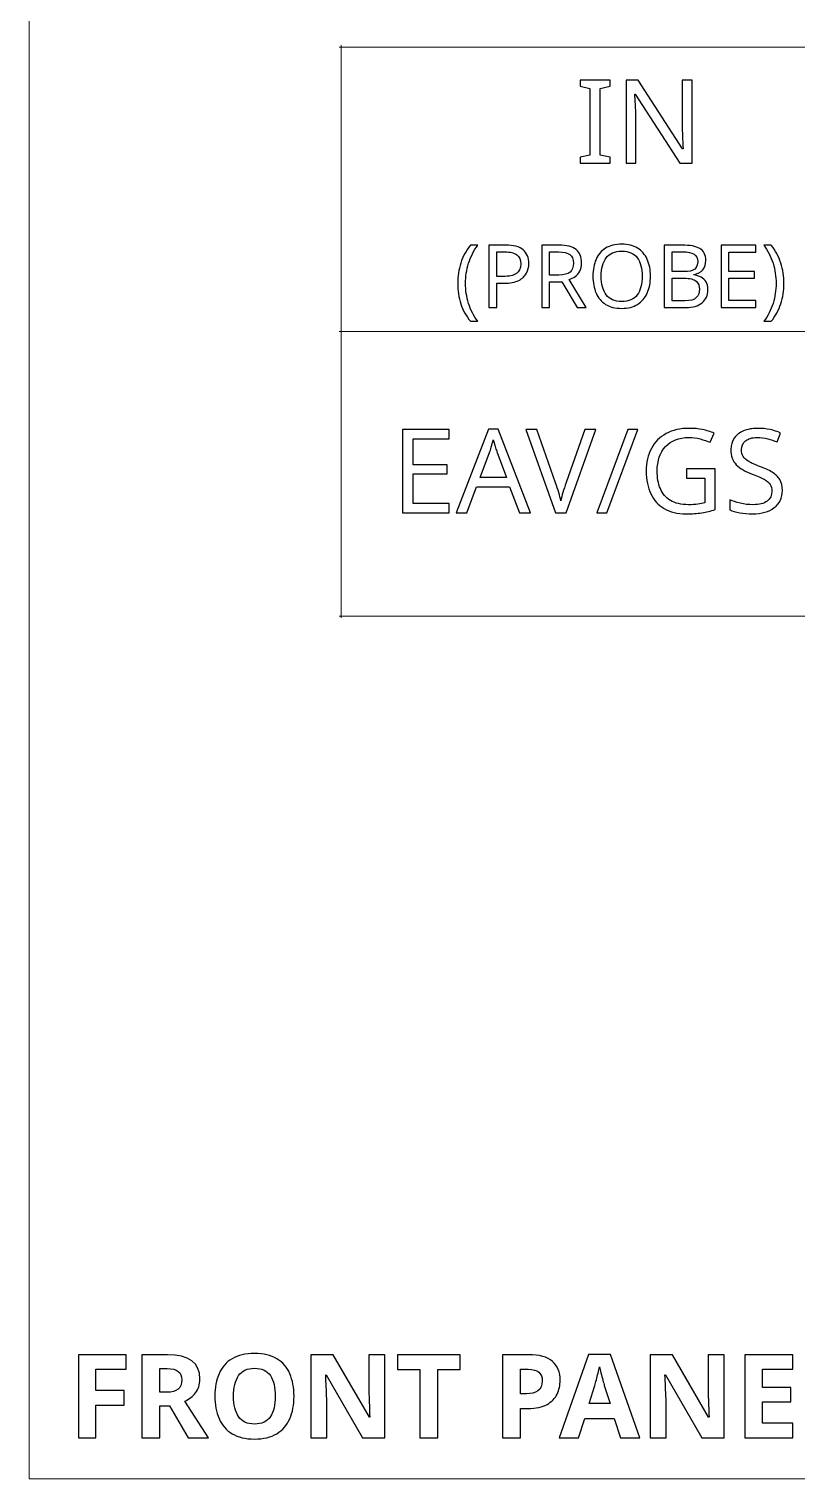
# Model space of a CAD drawing. Header units: inches. Extents: x -6.7 to 20.3, y -5.6 to 12.6.
# Drawn here: x -6.248 to -4.785, y -5.561 to -2.795 of the extents above; entities that cross this region are included whole.
import ezdxf

# ---------------------------------------------------------------- set-up
doc = ezdxf.new("R2010")
doc.units = ezdxf.units.IN
doc.header["$MEASUREMENT"] = 0
doc.layers.add('Layer 1', color=7, linetype='Continuous')

msp = doc.modelspace()

# ---------------------------------------------------------------- linework, layer by layer
at = {"layer": 'Layer 1', "color": 252, "lineweight": 18}
msp.add_lwpolyline([(-6.2482, -5.5607), (6.3502, -5.5607), (6.3502, -1.7839), (-6.2482, -1.7839), (-6.2482, -5.5607)], close=True, dxfattribs=at)
at = {"layer": 'Layer 1', "color": 250, "lineweight": 18}
for points in [[(-5.6562, -2.8292), (-5.6562, -2.8292), (-5.6527, -2.8292), (-5.6527, -2.8292), (-5.6527, -2.8292), (-4.5031, -2.8292), (-4.5031, -2.8292), (-4.5031, -2.8292), (-3.3535, -2.8292), (-3.3535, -2.8292), (-3.3535, -2.8292), (-3.35, -2.8292), (-3.35, -2.8292)], [(-5.6527, -3.918), (-5.6527, -3.918), (-5.6527, -3.9145), (-5.6527, -3.9145), (-5.6527, -3.9145), (-5.6527, -3.3719), (-5.6527, -3.3719), (-5.6527, -3.3719), (-5.6527, -2.8292), (-5.6527, -2.8292), (-5.6527, -2.8292), (-5.6527, -2.8257), (-5.6527, -2.8257)], [(-5.6562, -3.3719), (-5.6562, -3.3719), (-5.6527, -3.3719), (-5.6527, -3.3719), (-5.6527, -3.3719), (-4.5031, -3.3719), (-4.5031, -3.3719), (-4.5031, -3.3719), (-3.3535, -3.3719), (-3.3535, -3.3719), (-3.3535, -3.3719), (-3.35, -3.3719), (-3.35, -3.3719)], [(-5.6562, -3.9145), (-5.6562, -3.9145), (-5.6527, -3.9145), (-5.6527, -3.9145), (-5.6527, -3.9145), (-4.5031, -3.9145), (-4.5031, -3.9145), (-4.5031, -3.9145), (-3.3535, -3.9145), (-3.3535, -3.9145), (-3.3535, -3.9145), (-3.35, -3.9145), (-3.35, -3.9145)]]:
    msp.add_open_spline(points, degree=3, knots=[0, 0, 0, 0, 0.25, 0.25, 0.25, 0.5, 0.5, 0.5, 0.75, 0.75, 0.75, 1, 1, 1, 1], dxfattribs=at)
at = {"layer": 'Layer 1', "color": 250}
for points, knots in [([(-5.1396, -3.0508), (-5.1396, -3.0508), (-5.1969, -3.0508), (-5.1969, -3.0508), (-5.1969, -3.0508), (-5.1969, -3.0392), (-5.1969, -3.0392), (-5.1969, -3.0392), (-5.1783, -3.035), (-5.1783, -3.035), (-5.1783, -3.035), (-5.1783, -2.9081), (-5.1783, -2.9081), (-5.1783, -2.9081), (-5.1969, -2.9037), (-5.1969, -2.9037), (-5.1969, -2.9037), (-5.1969, -2.8921), (-5.1969, -2.8921), (-5.1969, -2.8921), (-5.1396, -2.8921), (-5.1396, -2.8921), (-5.1396, -2.8921), (-5.1396, -2.9037), (-5.1396, -2.9037), (-5.1396, -2.9037), (-5.1583, -2.9081), (-5.1583, -2.9081), (-5.1583, -2.9081), (-5.1583, -3.035), (-5.1583, -3.035), (-5.1583, -3.035), (-5.1396, -3.0392), (-5.1396, -3.0392), (-5.1396, -3.0392), (-5.1396, -3.0508), (-5.1396, -3.0508)], [0, 0, 0, 0, 0.083333, 0.083333, 0.083333, 0.166667, 0.166667, 0.166667, 0.25, 0.25, 0.25, 0.333333, 0.333333, 0.333333, 0.416667, 0.416667, 0.416667, 0.5, 0.5, 0.5, 0.583333, 0.583333, 0.583333, 0.666667, 0.666667, 0.666667, 0.75, 0.75, 0.75, 0.833333, 0.833333, 0.833333, 0.916667, 0.916667, 0.916667, 1, 1, 1, 1]), ([(-4.9832, -3.0508), (-4.9832, -3.0508), (-5.0065, -3.0508), (-5.0065, -3.0508), (-5.0065, -3.0508), (-5.0914, -2.919), (-5.0914, -2.919), (-5.0914, -2.919), (-5.0923, -2.919), (-5.0923, -2.919), (-5.092, -2.9242), (-5.0916, -2.9306), (-5.0912, -2.9383), (-5.0907, -2.946), (-5.0905, -2.9539), (-5.0905, -2.9621), (-5.0905, -2.9621), (-5.0905, -3.0508), (-5.0905, -3.0508), (-5.0905, -3.0508), (-5.1089, -3.0508), (-5.1089, -3.0508), (-5.1089, -3.0508), (-5.1089, -2.8921), (-5.1089, -2.8921), (-5.1089, -2.8921), (-5.0858, -2.8921), (-5.0858, -2.8921), (-5.0858, -2.8921), (-5.0012, -3.0234), (-5.0012, -3.0234), (-5.0012, -3.0234), (-5.0003, -3.0234), (-5.0003, -3.0234), (-5.0004, -3.0211), (-5.0006, -3.0175), (-5.0008, -3.0128), (-5.0011, -3.008), (-5.0013, -3.0028), (-5.0015, -2.9972), (-5.0017, -2.9916), (-5.0018, -2.9864), (-5.0018, -2.9817), (-5.0018, -2.9817), (-5.0018, -2.8921), (-5.0018, -2.8921), (-5.0018, -2.8921), (-4.9832, -2.8921), (-4.9832, -2.8921), (-4.9832, -2.8921), (-4.9832, -3.0508), (-4.9832, -3.0508)], [0, 0, 0, 0, 0.058824, 0.058824, 0.058824, 0.117647, 0.117647, 0.117647, 0.176471, 0.176471, 0.176471, 0.235294, 0.235294, 0.235294, 0.294118, 0.294118, 0.294118, 0.352941, 0.352941, 0.352941, 0.411765, 0.411765, 0.411765, 0.470588, 0.470588, 0.470588, 0.529412, 0.529412, 0.529412, 0.588235, 0.588235, 0.588235, 0.647059, 0.647059, 0.647059, 0.705882, 0.705882, 0.705882, 0.764706, 0.764706, 0.764706, 0.823529, 0.823529, 0.823529, 0.882353, 0.882353, 0.882353, 0.941176, 0.941176, 0.941176, 1, 1, 1, 1]), ([(-5.4303, -3.2802), (-5.4303, -3.2666), (-5.4283, -3.2536), (-5.4244, -3.241), (-5.4204, -3.2283), (-5.4142, -3.217), (-5.4058, -3.2069), (-5.4058, -3.2069), (-5.3919, -3.2069), (-5.3919, -3.2069), (-5.3997, -3.2173), (-5.4056, -3.2288), (-5.4095, -3.2414), (-5.4135, -3.2539), (-5.4154, -3.2668), (-5.4154, -3.28), (-5.4154, -3.2929), (-5.4135, -3.3056), (-5.4095, -3.318), (-5.4056, -3.3303), (-5.3998, -3.3418), (-5.3921, -3.3522), (-5.3921, -3.3522), (-5.4058, -3.3522), (-5.4058, -3.3522), (-5.4142, -3.3424), (-5.4204, -3.3313), (-5.4244, -3.319), (-5.4283, -3.3066), (-5.4303, -3.2936), (-5.4303, -3.2802)], [0, 0, 0, 0, 0.1, 0.1, 0.1, 0.2, 0.2, 0.2, 0.3, 0.3, 0.3, 0.4, 0.4, 0.4, 0.5, 0.5, 0.5, 0.6, 0.6, 0.6, 0.7, 0.7, 0.7, 0.8, 0.8, 0.8, 0.9, 0.9, 0.9, 1, 1, 1, 1]), ([(-5.3393, -3.2069), (-5.3237, -3.2069), (-5.3124, -3.2099), (-5.3053, -3.216), (-5.2982, -3.2221), (-5.2946, -3.2308), (-5.2946, -3.2419), (-5.2946, -3.2484), (-5.2961, -3.2546), (-5.299, -3.2603), (-5.302, -3.266), (-5.3069, -3.2706), (-5.3139, -3.2742), (-5.3208, -3.2778), (-5.3302, -3.2795), (-5.3421, -3.2795), (-5.3421, -3.2795), (-5.3558, -3.2795), (-5.3558, -3.2795), (-5.3558, -3.2795), (-5.3558, -3.3259), (-5.3558, -3.3259), (-5.3558, -3.3259), (-5.3708, -3.3259), (-5.3708, -3.3259), (-5.3708, -3.3259), (-5.3708, -3.2069), (-5.3708, -3.2069), (-5.3708, -3.2069), (-5.3393, -3.2069), (-5.3393, -3.2069)], [0, 0, 0, 0, 0.1, 0.1, 0.1, 0.2, 0.2, 0.2, 0.3, 0.3, 0.3, 0.4, 0.4, 0.4, 0.5, 0.5, 0.5, 0.6, 0.6, 0.6, 0.7, 0.7, 0.7, 0.8, 0.8, 0.8, 0.9, 0.9, 0.9, 1, 1, 1, 1]), ([(-5.2371, -3.2069), (-5.2223, -3.2069), (-5.2114, -3.2097), (-5.2044, -3.2153), (-5.1973, -3.2209), (-5.1938, -3.2294), (-5.1938, -3.2407), (-5.1938, -3.247), (-5.1949, -3.2523), (-5.1973, -3.2565), (-5.1996, -3.2608), (-5.2026, -3.2641), (-5.2062, -3.2666), (-5.2098, -3.2691), (-5.2136, -3.2711), (-5.2176, -3.2725), (-5.2176, -3.2725), (-5.1849, -3.3259), (-5.1849, -3.3259), (-5.1849, -3.3259), (-5.2024, -3.3259), (-5.2024, -3.3259), (-5.2024, -3.3259), (-5.2313, -3.2767), (-5.2313, -3.2767), (-5.2313, -3.2767), (-5.2549, -3.2767), (-5.2549, -3.2767), (-5.2549, -3.2767), (-5.2549, -3.3259), (-5.2549, -3.3259), (-5.2549, -3.3259), (-5.2699, -3.3259), (-5.2699, -3.3259), (-5.2699, -3.3259), (-5.2699, -3.2069), (-5.2699, -3.2069), (-5.2699, -3.2069), (-5.2371, -3.2069), (-5.2371, -3.2069)], [0, 0, 0, 0, 0.076923, 0.076923, 0.076923, 0.153846, 0.153846, 0.153846, 0.230769, 0.230769, 0.230769, 0.307692, 0.307692, 0.307692, 0.384615, 0.384615, 0.384615, 0.461538, 0.461538, 0.461538, 0.538462, 0.538462, 0.538462, 0.615385, 0.615385, 0.615385, 0.692308, 0.692308, 0.692308, 0.769231, 0.769231, 0.769231, 0.846154, 0.846154, 0.846154, 0.923077, 0.923077, 0.923077, 1, 1, 1, 1]), ([(-5.0624, -3.2662), (-5.0624, -3.2785), (-5.0645, -3.2893), (-5.0687, -3.2985), (-5.0729, -3.3076), (-5.079, -3.3148), (-5.0871, -3.3199), (-5.0952, -3.325), (-5.1053, -3.3275), (-5.1173, -3.3275), (-5.1296, -3.3275), (-5.1399, -3.325), (-5.148, -3.3199), (-5.1562, -3.3148), (-5.1623, -3.3076), (-5.1663, -3.2984), (-5.1703, -3.2891), (-5.1723, -3.2784), (-5.1723, -3.266), (-5.1723, -3.2538), (-5.1703, -3.2431), (-5.1663, -3.234), (-5.1623, -3.2249), (-5.1562, -3.2178), (-5.148, -3.2127), (-5.1399, -3.2076), (-5.1296, -3.205), (-5.1171, -3.205), (-5.1052, -3.205), (-5.0952, -3.2076), (-5.0871, -3.2126), (-5.079, -3.2177), (-5.0729, -3.2248), (-5.0687, -3.234), (-5.0645, -3.2431), (-5.0624, -3.2539), (-5.0624, -3.2662)], [0, 0, 0, 0, 0.083333, 0.083333, 0.083333, 0.166667, 0.166667, 0.166667, 0.25, 0.25, 0.25, 0.333333, 0.333333, 0.333333, 0.416667, 0.416667, 0.416667, 0.5, 0.5, 0.5, 0.583333, 0.583333, 0.583333, 0.666667, 0.666667, 0.666667, 0.75, 0.75, 0.75, 0.833333, 0.833333, 0.833333, 0.916667, 0.916667, 0.916667, 1, 1, 1, 1]), ([(-5.0021, -3.2069), (-4.9872, -3.2069), (-4.976, -3.2091), (-4.9684, -3.2135), (-4.9608, -3.2178), (-4.9569, -3.2255), (-4.9569, -3.2364), (-4.9569, -3.2434), (-4.9589, -3.2492), (-4.9628, -3.2538), (-4.9667, -3.2584), (-4.9723, -3.2614), (-4.9796, -3.2627), (-4.9796, -3.2627), (-4.9796, -3.2635), (-4.9796, -3.2635), (-4.9746, -3.2643), (-4.9701, -3.2658), (-4.966, -3.2679), (-4.962, -3.27), (-4.9588, -3.273), (-4.9564, -3.2769), (-4.9541, -3.2808), (-4.9529, -3.2858), (-4.9529, -3.292), (-4.9529, -3.3028), (-4.9566, -3.3111), (-4.964, -3.317), (-4.9714, -3.3229), (-4.9815, -3.3259), (-4.9943, -3.3259), (-4.9943, -3.3259), (-5.0361, -3.3259), (-5.0361, -3.3259), (-5.0361, -3.3259), (-5.0361, -3.2069), (-5.0361, -3.2069), (-5.0361, -3.2069), (-5.0021, -3.2069), (-5.0021, -3.2069)], [0, 0, 0, 0, 0.076923, 0.076923, 0.076923, 0.153846, 0.153846, 0.153846, 0.230769, 0.230769, 0.230769, 0.307692, 0.307692, 0.307692, 0.384615, 0.384615, 0.384615, 0.461538, 0.461538, 0.461538, 0.538462, 0.538462, 0.538462, 0.615385, 0.615385, 0.615385, 0.692308, 0.692308, 0.692308, 0.769231, 0.769231, 0.769231, 0.846154, 0.846154, 0.846154, 0.923077, 0.923077, 0.923077, 1, 1, 1, 1]), ([(-4.8613, -3.3259), (-4.8613, -3.3259), (-4.9278, -3.3259), (-4.9278, -3.3259), (-4.9278, -3.3259), (-4.9278, -3.2069), (-4.9278, -3.2069), (-4.9278, -3.2069), (-4.8613, -3.2069), (-4.8613, -3.2069), (-4.8613, -3.2069), (-4.8613, -3.22), (-4.8613, -3.22), (-4.8613, -3.22), (-4.9128, -3.22), (-4.9128, -3.22), (-4.9128, -3.22), (-4.9128, -3.2572), (-4.9128, -3.2572), (-4.9128, -3.2572), (-4.8643, -3.2572), (-4.8643, -3.2572), (-4.8643, -3.2572), (-4.8643, -3.2702), (-4.8643, -3.2702), (-4.8643, -3.2702), (-4.9128, -3.2702), (-4.9128, -3.2702), (-4.9128, -3.2702), (-4.9128, -3.3127), (-4.9128, -3.3127), (-4.9128, -3.3127), (-4.8613, -3.3127), (-4.8613, -3.3127), (-4.8613, -3.3127), (-4.8613, -3.3259), (-4.8613, -3.3259)], [0, 0, 0, 0, 0.083333, 0.083333, 0.083333, 0.166667, 0.166667, 0.166667, 0.25, 0.25, 0.25, 0.333333, 0.333333, 0.333333, 0.416667, 0.416667, 0.416667, 0.5, 0.5, 0.5, 0.583333, 0.583333, 0.583333, 0.666667, 0.666667, 0.666667, 0.75, 0.75, 0.75, 0.833333, 0.833333, 0.833333, 0.916667, 0.916667, 0.916667, 1, 1, 1, 1]), ([(-4.8079, -3.2802), (-4.8079, -3.2936), (-4.8099, -3.3066), (-4.8139, -3.319), (-4.8178, -3.3313), (-4.824, -3.3424), (-4.8324, -3.3522), (-4.8324, -3.3522), (-4.8461, -3.3522), (-4.8461, -3.3522), (-4.8384, -3.3418), (-4.8326, -3.3303), (-4.8287, -3.318), (-4.8248, -3.3056), (-4.8228, -3.2929), (-4.8228, -3.28), (-4.8228, -3.2668), (-4.8248, -3.2539), (-4.8287, -3.2414), (-4.8326, -3.2288), (-4.8385, -3.2173), (-4.8463, -3.2069), (-4.8463, -3.2069), (-4.8324, -3.2069), (-4.8324, -3.2069), (-4.824, -3.217), (-4.8178, -3.2283), (-4.8139, -3.241), (-4.8099, -3.2536), (-4.8079, -3.2666), (-4.8079, -3.2802)], [0, 0, 0, 0, 0.1, 0.1, 0.1, 0.2, 0.2, 0.2, 0.3, 0.3, 0.3, 0.4, 0.4, 0.4, 0.5, 0.5, 0.5, 0.6, 0.6, 0.6, 0.7, 0.7, 0.7, 0.8, 0.8, 0.8, 0.9, 0.9, 0.9, 1, 1, 1, 1]), ([(-5.3406, -3.2197), (-5.3406, -3.2197), (-5.3558, -3.2197), (-5.3558, -3.2197), (-5.3558, -3.2197), (-5.3558, -3.2667), (-5.3558, -3.2667), (-5.3558, -3.2667), (-5.3438, -3.2667), (-5.3438, -3.2667), (-5.3324, -3.2667), (-5.324, -3.2649), (-5.3184, -3.2612), (-5.3129, -3.2575), (-5.3101, -3.2513), (-5.3101, -3.2425), (-5.3101, -3.2349), (-5.3126, -3.2291), (-5.3174, -3.2254), (-5.3223, -3.2216), (-5.3301, -3.2197), (-5.3406, -3.2197)], [0, 0, 0, 0, 0.142857, 0.142857, 0.142857, 0.285714, 0.285714, 0.285714, 0.428571, 0.428571, 0.428571, 0.571429, 0.571429, 0.571429, 0.714286, 0.714286, 0.714286, 0.857143, 0.857143, 0.857143, 1, 1, 1, 1]), ([(-5.2379, -3.2199), (-5.2379, -3.2199), (-5.2549, -3.2199), (-5.2549, -3.2199), (-5.2549, -3.2199), (-5.2549, -3.264), (-5.2549, -3.264), (-5.2549, -3.264), (-5.2371, -3.264), (-5.2371, -3.264), (-5.2274, -3.264), (-5.2204, -3.2621), (-5.2159, -3.2583), (-5.2115, -3.2545), (-5.2093, -3.2488), (-5.2093, -3.2414), (-5.2093, -3.2336), (-5.2116, -3.2281), (-5.2163, -3.2248), (-5.2209, -3.2215), (-5.2282, -3.2199), (-5.2379, -3.2199)], [0, 0, 0, 0, 0.142857, 0.142857, 0.142857, 0.285714, 0.285714, 0.285714, 0.428571, 0.428571, 0.428571, 0.571429, 0.571429, 0.571429, 0.714286, 0.714286, 0.714286, 0.857143, 0.857143, 0.857143, 1, 1, 1, 1]), ([(-5.1564, -3.2662), (-5.1564, -3.2812), (-5.1533, -3.293), (-5.1469, -3.3016), (-5.1406, -3.3102), (-5.1307, -3.3145), (-5.1173, -3.3145), (-5.1037, -3.3145), (-5.0938, -3.3102), (-5.0876, -3.3016), (-5.0814, -3.293), (-5.0783, -3.2812), (-5.0783, -3.2662), (-5.0783, -3.2512), (-5.0814, -3.2395), (-5.0876, -3.231), (-5.0938, -3.2225), (-5.1037, -3.2182), (-5.1171, -3.2182), (-5.1306, -3.2182), (-5.1405, -3.2225), (-5.1469, -3.231), (-5.1533, -3.2395), (-5.1564, -3.2512), (-5.1564, -3.2662)], [0, 0, 0, 0, 0.125, 0.125, 0.125, 0.25, 0.25, 0.25, 0.375, 0.375, 0.375, 0.5, 0.5, 0.5, 0.625, 0.625, 0.625, 0.75, 0.75, 0.75, 0.875, 0.875, 0.875, 1, 1, 1, 1]), ([(-4.9991, -3.2575), (-4.9889, -3.2575), (-4.9819, -3.2559), (-4.9781, -3.2526), (-4.9743, -3.2493), (-4.9724, -3.2445), (-4.9724, -3.238), (-4.9724, -3.2315), (-4.9748, -3.2268), (-4.9794, -3.224), (-4.984, -3.2211), (-4.9913, -3.2197), (-5.0014, -3.2197), (-5.0014, -3.2197), (-5.0211, -3.2197), (-5.0211, -3.2197), (-5.0211, -3.2197), (-5.0211, -3.2575), (-5.0211, -3.2575), (-5.0211, -3.2575), (-4.9991, -3.2575), (-4.9991, -3.2575)], [0, 0, 0, 0, 0.142857, 0.142857, 0.142857, 0.285714, 0.285714, 0.285714, 0.428571, 0.428571, 0.428571, 0.571429, 0.571429, 0.571429, 0.714286, 0.714286, 0.714286, 0.857143, 0.857143, 0.857143, 1, 1, 1, 1]), ([(-5.0211, -3.27), (-5.0211, -3.27), (-5.0211, -3.3132), (-5.0211, -3.3132), (-5.0211, -3.3132), (-4.9971, -3.3132), (-4.9971, -3.3132), (-4.9866, -3.3132), (-4.9792, -3.3111), (-4.9751, -3.307), (-4.971, -3.3029), (-4.9689, -3.2975), (-4.9689, -3.2909), (-4.9689, -3.2846), (-4.9711, -3.2796), (-4.9754, -3.2758), (-4.9796, -3.272), (-4.9873, -3.27), (-4.9983, -3.27), (-4.9983, -3.27), (-5.0211, -3.27), (-5.0211, -3.27)], [0, 0, 0, 0, 0.142857, 0.142857, 0.142857, 0.285714, 0.285714, 0.285714, 0.428571, 0.428571, 0.428571, 0.571429, 0.571429, 0.571429, 0.714286, 0.714286, 0.714286, 0.857143, 0.857143, 0.857143, 1, 1, 1, 1]), ([(-5.4466, -3.7173), (-5.4466, -3.7173), (-5.5353, -3.7173), (-5.5353, -3.7173), (-5.5353, -3.7173), (-5.5353, -3.5586), (-5.5353, -3.5586), (-5.5353, -3.5586), (-5.4466, -3.5586), (-5.4466, -3.5586), (-5.4466, -3.5586), (-5.4466, -3.5761), (-5.4466, -3.5761), (-5.4466, -3.5761), (-5.5153, -3.5761), (-5.5153, -3.5761), (-5.5153, -3.5761), (-5.5153, -3.6257), (-5.5153, -3.6257), (-5.5153, -3.6257), (-5.4506, -3.6257), (-5.4506, -3.6257), (-5.4506, -3.6257), (-5.4506, -3.643), (-5.4506, -3.643), (-5.4506, -3.643), (-5.5153, -3.643), (-5.5153, -3.643), (-5.5153, -3.643), (-5.5153, -3.6997), (-5.5153, -3.6997), (-5.5153, -3.6997), (-5.4466, -3.6997), (-5.4466, -3.6997), (-5.4466, -3.6997), (-5.4466, -3.7173), (-5.4466, -3.7173)], [0, 0, 0, 0, 0.083333, 0.083333, 0.083333, 0.166667, 0.166667, 0.166667, 0.25, 0.25, 0.25, 0.333333, 0.333333, 0.333333, 0.416667, 0.416667, 0.416667, 0.5, 0.5, 0.5, 0.583333, 0.583333, 0.583333, 0.666667, 0.666667, 0.666667, 0.75, 0.75, 0.75, 0.833333, 0.833333, 0.833333, 0.916667, 0.916667, 0.916667, 1, 1, 1, 1]), ([(-5.3122, -3.7173), (-5.3122, -3.7173), (-5.3313, -3.6681), (-5.3313, -3.6681), (-5.3313, -3.6681), (-5.3942, -3.6681), (-5.3942, -3.6681), (-5.3942, -3.6681), (-5.413, -3.7173), (-5.413, -3.7173), (-5.413, -3.7173), (-5.4333, -3.7173), (-5.4333, -3.7173), (-5.4333, -3.7173), (-5.3713, -3.5579), (-5.3713, -3.5579), (-5.3713, -3.5579), (-5.3533, -3.5579), (-5.3533, -3.5579), (-5.3533, -3.5579), (-5.2915, -3.7173), (-5.2915, -3.7173), (-5.2915, -3.7173), (-5.3122, -3.7173), (-5.3122, -3.7173)], [0, 0, 0, 0, 0.125, 0.125, 0.125, 0.25, 0.25, 0.25, 0.375, 0.375, 0.375, 0.5, 0.5, 0.5, 0.625, 0.625, 0.625, 0.75, 0.75, 0.75, 0.875, 0.875, 0.875, 1, 1, 1, 1]), ([(-5.1668, -3.5586), (-5.1668, -3.5586), (-5.2235, -3.7173), (-5.2235, -3.7173), (-5.2235, -3.7173), (-5.2435, -3.7173), (-5.2435, -3.7173), (-5.2435, -3.7173), (-5.3002, -3.5586), (-5.3002, -3.5586), (-5.3002, -3.5586), (-5.2793, -3.5586), (-5.2793, -3.5586), (-5.2793, -3.5586), (-5.2435, -3.6604), (-5.2435, -3.6604), (-5.2411, -3.6669), (-5.2391, -3.673), (-5.2375, -3.6787), (-5.2359, -3.6844), (-5.2345, -3.6899), (-5.2335, -3.695), (-5.2325, -3.6899), (-5.2311, -3.6844), (-5.2295, -3.6786), (-5.2279, -3.6728), (-5.2259, -3.6666), (-5.2235, -3.6599), (-5.2235, -3.6599), (-5.1879, -3.5586), (-5.1879, -3.5586), (-5.1879, -3.5586), (-5.1668, -3.5586), (-5.1668, -3.5586)], [0, 0, 0, 0, 0.090909, 0.090909, 0.090909, 0.181818, 0.181818, 0.181818, 0.272727, 0.272727, 0.272727, 0.363636, 0.363636, 0.363636, 0.454545, 0.454545, 0.454545, 0.545455, 0.545455, 0.545455, 0.636364, 0.636364, 0.636364, 0.727273, 0.727273, 0.727273, 0.818182, 0.818182, 0.818182, 0.909091, 0.909091, 0.909091, 1, 1, 1, 1]), ([(-5.0864, -3.5586), (-5.0864, -3.5586), (-5.1455, -3.7173), (-5.1455, -3.7173), (-5.1455, -3.7173), (-5.1646, -3.7173), (-5.1646, -3.7173), (-5.1646, -3.7173), (-5.1055, -3.5586), (-5.1055, -3.5586), (-5.1055, -3.5586), (-5.0864, -3.5586), (-5.0864, -3.5586)], [0, 0, 0, 0, 0.25, 0.25, 0.25, 0.5, 0.5, 0.5, 0.75, 0.75, 0.75, 1, 1, 1, 1]), ([(-4.9937, -3.6335), (-4.9937, -3.6335), (-4.9388, -3.6335), (-4.9388, -3.6335), (-4.9388, -3.6335), (-4.9388, -3.7113), (-4.9388, -3.7113), (-4.9474, -3.7141), (-4.9561, -3.7161), (-4.9648, -3.7175), (-4.9736, -3.7188), (-4.9835, -3.7195), (-4.9946, -3.7195), (-5.0111, -3.7195), (-5.0249, -3.7162), (-5.0362, -3.7096), (-5.0474, -3.703), (-5.056, -3.6936), (-5.0618, -3.6814), (-5.0677, -3.6691), (-5.0706, -3.6547), (-5.0706, -3.6379), (-5.0706, -3.6213), (-5.0673, -3.607), (-5.0608, -3.5948), (-5.0543, -3.5827), (-5.0449, -3.5732), (-5.0327, -3.5665), (-5.0205, -3.5597), (-5.0057, -3.5564), (-4.9884, -3.5564), (-4.9795, -3.5564), (-4.9711, -3.5572), (-4.9632, -3.5588), (-4.9552, -3.5604), (-4.9479, -3.5627), (-4.9411, -3.5657), (-4.9411, -3.5657), (-4.9486, -3.583), (-4.9486, -3.583), (-4.9542, -3.5805), (-4.9606, -3.5784), (-4.9676, -3.5766), (-4.9746, -3.5748), (-4.9819, -3.5739), (-4.9895, -3.5739), (-5.0085, -3.5739), (-5.0232, -3.5796), (-5.0338, -3.591), (-5.0444, -3.6024), (-5.0497, -3.6181), (-5.0497, -3.6379), (-5.0497, -3.6505), (-5.0477, -3.6617), (-5.0436, -3.6714), (-5.0395, -3.6811), (-5.0331, -3.6886), (-5.0244, -3.694), (-5.0156, -3.6994), (-5.0042, -3.7021), (-4.9899, -3.7021), (-4.983, -3.7021), (-4.9771, -3.7018), (-4.9722, -3.701), (-4.9673, -3.7003), (-4.9628, -3.6994), (-4.9588, -3.6984), (-4.9588, -3.6984), (-4.9588, -3.6513), (-4.9588, -3.6513), (-4.9588, -3.6513), (-4.9937, -3.6513), (-4.9937, -3.6513), (-4.9937, -3.6513), (-4.9937, -3.6335), (-4.9937, -3.6335)], [0, 0, 0, 0, 0.04, 0.04, 0.04, 0.08, 0.08, 0.08, 0.12, 0.12, 0.12, 0.16, 0.16, 0.16, 0.2, 0.2, 0.2, 0.24, 0.24, 0.24, 0.28, 0.28, 0.28, 0.32, 0.32, 0.32, 0.36, 0.36, 0.36, 0.4, 0.4, 0.4, 0.44, 0.44, 0.44, 0.48, 0.48, 0.48, 0.52, 0.52, 0.52, 0.56, 0.56, 0.56, 0.6, 0.6, 0.6, 0.64, 0.64, 0.64, 0.68, 0.68, 0.68, 0.72, 0.72, 0.72, 0.76, 0.76, 0.76, 0.8, 0.8, 0.8, 0.84, 0.84, 0.84, 0.88, 0.88, 0.88, 0.92, 0.92, 0.92, 0.96, 0.96, 0.96, 1, 1, 1, 1]), ([(-4.8108, -3.6748), (-4.8108, -3.6889), (-4.8159, -3.6999), (-4.8262, -3.7077), (-4.8364, -3.7156), (-4.8502, -3.7195), (-4.8675, -3.7195), (-4.8764, -3.7195), (-4.8846, -3.7188), (-4.8922, -3.7175), (-4.8997, -3.7161), (-4.906, -3.7143), (-4.9111, -3.7119), (-4.9111, -3.7119), (-4.9111, -3.6928), (-4.9111, -3.6928), (-4.9057, -3.6952), (-4.8991, -3.6973), (-4.8912, -3.6993), (-4.8832, -3.7012), (-4.8751, -3.7021), (-4.8666, -3.7021), (-4.8548, -3.7021), (-4.8458, -3.6999), (-4.8398, -3.6953), (-4.8338, -3.6907), (-4.8308, -3.6844), (-4.8308, -3.6766), (-4.8308, -3.6714), (-4.8319, -3.667), (-4.8342, -3.6635), (-4.8364, -3.6599), (-4.8402, -3.6566), (-4.8456, -3.6536), (-4.851, -3.6506), (-4.8585, -3.6473), (-4.8682, -3.6439), (-4.8816, -3.639), (-4.8918, -3.633), (-4.8987, -3.6259), (-4.9056, -3.6188), (-4.9091, -3.6091), (-4.9091, -3.5968), (-4.9091, -3.5884), (-4.9069, -3.5811), (-4.9026, -3.5751), (-4.8983, -3.5691), (-4.8924, -3.5645), (-4.8847, -3.5613), (-4.8771, -3.558), (-4.8683, -3.5564), (-4.8584, -3.5564), (-4.8496, -3.5564), (-4.8416, -3.5572), (-4.8344, -3.5588), (-4.8271, -3.5604), (-4.8205, -3.5626), (-4.8146, -3.5653), (-4.8146, -3.5653), (-4.8208, -3.5824), (-4.8208, -3.5824), (-4.8263, -3.58), (-4.8323, -3.578), (-4.8387, -3.5764), (-4.8452, -3.5747), (-4.8519, -3.5739), (-4.8588, -3.5739), (-4.8688, -3.5739), (-4.8762, -3.576), (-4.8813, -3.5803), (-4.8863, -3.5845), (-4.8888, -3.5901), (-4.8888, -3.597), (-4.8888, -3.6024), (-4.8877, -3.6068), (-4.8855, -3.6104), (-4.8833, -3.6139), (-4.8796, -3.6171), (-4.8746, -3.6199), (-4.8696, -3.6227), (-4.8628, -3.6258), (-4.8542, -3.629), (-4.8448, -3.6324), (-4.8369, -3.6361), (-4.8305, -3.64), (-4.8241, -3.644), (-4.8192, -3.6487), (-4.8158, -3.6541), (-4.8125, -3.6596), (-4.8108, -3.6665), (-4.8108, -3.6748)], [0, 0, 0, 0, 0.033333, 0.033333, 0.033333, 0.066667, 0.066667, 0.066667, 0.1, 0.1, 0.1, 0.133333, 0.133333, 0.133333, 0.166667, 0.166667, 0.166667, 0.2, 0.2, 0.2, 0.233333, 0.233333, 0.233333, 0.266667, 0.266667, 0.266667, 0.3, 0.3, 0.3, 0.333333, 0.333333, 0.333333, 0.366667, 0.366667, 0.366667, 0.4, 0.4, 0.4, 0.433333, 0.433333, 0.433333, 0.466667, 0.466667, 0.466667, 0.5, 0.5, 0.5, 0.533333, 0.533333, 0.533333, 0.566667, 0.566667, 0.566667, 0.6, 0.6, 0.6, 0.633333, 0.633333, 0.633333, 0.666667, 0.666667, 0.666667, 0.7, 0.7, 0.7, 0.733333, 0.733333, 0.733333, 0.766667, 0.766667, 0.766667, 0.8, 0.8, 0.8, 0.833333, 0.833333, 0.833333, 0.866667, 0.866667, 0.866667, 0.9, 0.9, 0.9, 0.933333, 0.933333, 0.933333, 0.966667, 0.966667, 0.966667, 1, 1, 1, 1]), ([(-5.355, -3.6024), (-5.3555, -3.6012), (-5.3562, -3.599), (-5.3573, -3.5959), (-5.3583, -3.5928), (-5.3593, -3.5896), (-5.3603, -3.5863), (-5.3612, -3.5829), (-5.362, -3.5804), (-5.3626, -3.5786), (-5.3636, -3.5832), (-5.3648, -3.5877), (-5.3662, -3.592), (-5.3675, -3.5964), (-5.3686, -3.5999), (-5.3695, -3.6024), (-5.3695, -3.6024), (-5.3875, -3.6504), (-5.3875, -3.6504), (-5.3875, -3.6504), (-5.3373, -3.6504), (-5.3373, -3.6504), (-5.3373, -3.6504), (-5.355, -3.6024), (-5.355, -3.6024)], [0, 0, 0, 0, 0.125, 0.125, 0.125, 0.25, 0.25, 0.25, 0.375, 0.375, 0.375, 0.5, 0.5, 0.5, 0.625, 0.625, 0.625, 0.75, 0.75, 0.75, 0.875, 0.875, 0.875, 1, 1, 1, 1]), ([(-6.1206, -5.4823), (-6.1206, -5.4823), (-6.1537, -5.4823), (-6.1537, -5.4823), (-6.1537, -5.4823), (-6.1537, -5.3236), (-6.1537, -5.3236), (-6.1537, -5.3236), (-6.0628, -5.3236), (-6.0628, -5.3236), (-6.0628, -5.3236), (-6.0628, -5.3512), (-6.0628, -5.3512), (-6.0628, -5.3512), (-6.1206, -5.3512), (-6.1206, -5.3512), (-6.1206, -5.3512), (-6.1206, -5.3921), (-6.1206, -5.3921), (-6.1206, -5.3921), (-6.0668, -5.3921), (-6.0668, -5.3921), (-6.0668, -5.3921), (-6.0668, -5.4196), (-6.0668, -5.4196), (-6.0668, -5.4196), (-6.1206, -5.4196), (-6.1206, -5.4196), (-6.1206, -5.4196), (-6.1206, -5.4823), (-6.1206, -5.4823)], [0, 0, 0, 0, 0.1, 0.1, 0.1, 0.2, 0.2, 0.2, 0.3, 0.3, 0.3, 0.4, 0.4, 0.4, 0.5, 0.5, 0.5, 0.6, 0.6, 0.6, 0.7, 0.7, 0.7, 0.8, 0.8, 0.8, 0.9, 0.9, 0.9, 1, 1, 1, 1]), ([(-5.9841, -5.3236), (-5.9428, -5.3236), (-5.9221, -5.339), (-5.9221, -5.3699), (-5.9221, -5.3807), (-5.9249, -5.3895), (-5.9304, -5.3963), (-5.9359, -5.4031), (-5.9427, -5.4085), (-5.9508, -5.4123), (-5.9508, -5.4123), (-5.9057, -5.4823), (-5.9057, -5.4823), (-5.9057, -5.4823), (-5.9446, -5.4823), (-5.9446, -5.4823), (-5.9446, -5.4823), (-5.9799, -5.4214), (-5.9799, -5.4214), (-5.9799, -5.4214), (-5.9988, -5.4214), (-5.9988, -5.4214), (-5.9988, -5.4214), (-5.9988, -5.4823), (-5.9988, -5.4823), (-5.9988, -5.4823), (-6.0328, -5.4823), (-6.0328, -5.4823), (-6.0328, -5.4823), (-6.0328, -5.3236), (-6.0328, -5.3236), (-6.0328, -5.3236), (-5.9841, -5.3236), (-5.9841, -5.3236)], [0, 0, 0, 0, 0.090909, 0.090909, 0.090909, 0.181818, 0.181818, 0.181818, 0.272727, 0.272727, 0.272727, 0.363636, 0.363636, 0.363636, 0.454545, 0.454545, 0.454545, 0.545455, 0.545455, 0.545455, 0.636364, 0.636364, 0.636364, 0.727273, 0.727273, 0.727273, 0.818182, 0.818182, 0.818182, 0.909091, 0.909091, 0.909091, 1, 1, 1, 1]), ([(-5.7426, -5.4028), (-5.7426, -5.4192), (-5.7453, -5.4335), (-5.7507, -5.4458), (-5.7561, -5.458), (-5.7644, -5.4675), (-5.7755, -5.4743), (-5.7866, -5.4811), (-5.8008, -5.4845), (-5.8182, -5.4845), (-5.8353, -5.4845), (-5.8495, -5.4811), (-5.8607, -5.4743), (-5.8719, -5.4675), (-5.8802, -5.4579), (-5.8856, -5.4456), (-5.891, -5.4333), (-5.8937, -5.419), (-5.8937, -5.4025), (-5.8937, -5.3862), (-5.891, -5.372), (-5.8856, -5.3598), (-5.8802, -5.3475), (-5.8719, -5.338), (-5.8607, -5.3313), (-5.8495, -5.3246), (-5.8353, -5.3212), (-5.8179, -5.3212), (-5.8007, -5.3212), (-5.7866, -5.3246), (-5.7754, -5.3313), (-5.7642, -5.338), (-5.7559, -5.3475), (-5.7506, -5.3598), (-5.7453, -5.372), (-5.7426, -5.3863), (-5.7426, -5.4028)], [0, 0, 0, 0, 0.083333, 0.083333, 0.083333, 0.166667, 0.166667, 0.166667, 0.25, 0.25, 0.25, 0.333333, 0.333333, 0.333333, 0.416667, 0.416667, 0.416667, 0.5, 0.5, 0.5, 0.583333, 0.583333, 0.583333, 0.666667, 0.666667, 0.666667, 0.75, 0.75, 0.75, 0.833333, 0.833333, 0.833333, 0.916667, 0.916667, 0.916667, 1, 1, 1, 1]), ([(-5.5695, -5.4823), (-5.5695, -5.4823), (-5.6122, -5.4823), (-5.6122, -5.4823), (-5.6122, -5.4823), (-5.6813, -5.3623), (-5.6813, -5.3623), (-5.6813, -5.3623), (-5.6822, -5.3623), (-5.6822, -5.3623), (-5.6819, -5.3699), (-5.6815, -5.3774), (-5.6812, -5.385), (-5.6808, -5.3925), (-5.6804, -5.4001), (-5.6802, -5.4076), (-5.6802, -5.4076), (-5.6802, -5.4823), (-5.6802, -5.4823), (-5.6802, -5.4823), (-5.7102, -5.4823), (-5.7102, -5.4823), (-5.7102, -5.4823), (-5.7102, -5.3236), (-5.7102, -5.3236), (-5.7102, -5.3236), (-5.6677, -5.3236), (-5.6677, -5.3236), (-5.6677, -5.3236), (-5.5988, -5.4425), (-5.5988, -5.4425), (-5.5988, -5.4425), (-5.5982, -5.4425), (-5.5982, -5.4425), (-5.5983, -5.4351), (-5.5985, -5.4278), (-5.5988, -5.4205), (-5.5991, -5.4133), (-5.5994, -5.406), (-5.5997, -5.3988), (-5.5997, -5.3988), (-5.5997, -5.3236), (-5.5997, -5.3236), (-5.5997, -5.3236), (-5.5695, -5.3236), (-5.5695, -5.3236), (-5.5695, -5.3236), (-5.5695, -5.4823), (-5.5695, -5.4823)], [0, 0, 0, 0, 0.0625, 0.0625, 0.0625, 0.125, 0.125, 0.125, 0.1875, 0.1875, 0.1875, 0.25, 0.25, 0.25, 0.3125, 0.3125, 0.3125, 0.375, 0.375, 0.375, 0.4375, 0.4375, 0.4375, 0.5, 0.5, 0.5, 0.5625, 0.5625, 0.5625, 0.625, 0.625, 0.625, 0.6875, 0.6875, 0.6875, 0.75, 0.75, 0.75, 0.8125, 0.8125, 0.8125, 0.875, 0.875, 0.875, 0.9375, 0.9375, 0.9375, 1, 1, 1, 1]), ([(-5.4684, -5.4823), (-5.4684, -5.4823), (-5.5024, -5.4823), (-5.5024, -5.4823), (-5.5024, -5.4823), (-5.5024, -5.3519), (-5.5024, -5.3519), (-5.5024, -5.3519), (-5.5453, -5.3519), (-5.5453, -5.3519), (-5.5453, -5.3519), (-5.5453, -5.3236), (-5.5453, -5.3236), (-5.5453, -5.3236), (-5.4255, -5.3236), (-5.4255, -5.3236), (-5.4255, -5.3236), (-5.4255, -5.3519), (-5.4255, -5.3519), (-5.4255, -5.3519), (-5.4684, -5.3519), (-5.4684, -5.3519), (-5.4684, -5.3519), (-5.4684, -5.4823), (-5.4684, -5.4823)], [0, 0, 0, 0, 0.125, 0.125, 0.125, 0.25, 0.25, 0.25, 0.375, 0.375, 0.375, 0.5, 0.5, 0.5, 0.625, 0.625, 0.625, 0.75, 0.75, 0.75, 0.875, 0.875, 0.875, 1, 1, 1, 1]), ([(-5.2948, -5.3236), (-5.2744, -5.3236), (-5.2593, -5.3279), (-5.2495, -5.3364), (-5.2397, -5.3449), (-5.2348, -5.357), (-5.2348, -5.3725), (-5.2348, -5.3819), (-5.2368, -5.3906), (-5.2406, -5.3988), (-5.2445, -5.4069), (-5.2509, -5.4135), (-5.2598, -5.4185), (-5.2688, -5.4236), (-5.2809, -5.4261), (-5.2962, -5.4261), (-5.2962, -5.4261), (-5.3106, -5.4261), (-5.3106, -5.4261), (-5.3106, -5.4261), (-5.3106, -5.4823), (-5.3106, -5.4823), (-5.3106, -5.4823), (-5.3446, -5.4823), (-5.3446, -5.4823), (-5.3446, -5.4823), (-5.3446, -5.3236), (-5.3446, -5.3236), (-5.3446, -5.3236), (-5.2948, -5.3236), (-5.2948, -5.3236)], [0, 0, 0, 0, 0.1, 0.1, 0.1, 0.2, 0.2, 0.2, 0.3, 0.3, 0.3, 0.4, 0.4, 0.4, 0.5, 0.5, 0.5, 0.6, 0.6, 0.6, 0.7, 0.7, 0.7, 0.8, 0.8, 0.8, 0.9, 0.9, 0.9, 1, 1, 1, 1]), ([(-5.1195, -5.4823), (-5.1195, -5.4823), (-5.1317, -5.445), (-5.1317, -5.445), (-5.1317, -5.445), (-5.1877, -5.445), (-5.1877, -5.445), (-5.1877, -5.445), (-5.1999, -5.4823), (-5.1999, -5.4823), (-5.1999, -5.4823), (-5.2366, -5.4823), (-5.2366, -5.4823), (-5.2366, -5.4823), (-5.1808, -5.323), (-5.1808, -5.323), (-5.1808, -5.323), (-5.139, -5.323), (-5.139, -5.323), (-5.139, -5.323), (-5.0828, -5.4823), (-5.0828, -5.4823), (-5.0828, -5.4823), (-5.1195, -5.4823), (-5.1195, -5.4823)], [0, 0, 0, 0, 0.125, 0.125, 0.125, 0.25, 0.25, 0.25, 0.375, 0.375, 0.375, 0.5, 0.5, 0.5, 0.625, 0.625, 0.625, 0.75, 0.75, 0.75, 0.875, 0.875, 0.875, 1, 1, 1, 1]), ([(-4.9222, -5.4823), (-4.9222, -5.4823), (-4.9648, -5.4823), (-4.9648, -5.4823), (-4.9648, -5.4823), (-5.0339, -5.3623), (-5.0339, -5.3623), (-5.0339, -5.3623), (-5.0348, -5.3623), (-5.0348, -5.3623), (-5.0345, -5.3699), (-5.0342, -5.3774), (-5.0338, -5.385), (-5.0335, -5.3925), (-5.0331, -5.4001), (-5.0328, -5.4076), (-5.0328, -5.4076), (-5.0328, -5.4823), (-5.0328, -5.4823), (-5.0328, -5.4823), (-5.0628, -5.4823), (-5.0628, -5.4823), (-5.0628, -5.4823), (-5.0628, -5.3236), (-5.0628, -5.3236), (-5.0628, -5.3236), (-5.0204, -5.3236), (-5.0204, -5.3236), (-5.0204, -5.3236), (-4.9515, -5.4425), (-4.9515, -5.4425), (-4.9515, -5.4425), (-4.9508, -5.4425), (-4.9508, -5.4425), (-4.951, -5.4351), (-4.9512, -5.4278), (-4.9515, -5.4205), (-4.9518, -5.4133), (-4.9521, -5.406), (-4.9524, -5.3988), (-4.9524, -5.3988), (-4.9524, -5.3236), (-4.9524, -5.3236), (-4.9524, -5.3236), (-4.9222, -5.3236), (-4.9222, -5.3236), (-4.9222, -5.3236), (-4.9222, -5.4823), (-4.9222, -5.4823)], [0, 0, 0, 0, 0.0625, 0.0625, 0.0625, 0.125, 0.125, 0.125, 0.1875, 0.1875, 0.1875, 0.25, 0.25, 0.25, 0.3125, 0.3125, 0.3125, 0.375, 0.375, 0.375, 0.4375, 0.4375, 0.4375, 0.5, 0.5, 0.5, 0.5625, 0.5625, 0.5625, 0.625, 0.625, 0.625, 0.6875, 0.6875, 0.6875, 0.75, 0.75, 0.75, 0.8125, 0.8125, 0.8125, 0.875, 0.875, 0.875, 0.9375, 0.9375, 0.9375, 1, 1, 1, 1]), ([(-4.7908, -5.4823), (-4.7908, -5.4823), (-4.8822, -5.4823), (-4.8822, -5.4823), (-4.8822, -5.4823), (-4.8822, -5.3236), (-4.8822, -5.3236), (-4.8822, -5.3236), (-4.7908, -5.3236), (-4.7908, -5.3236), (-4.7908, -5.3236), (-4.7908, -5.3512), (-4.7908, -5.3512), (-4.7908, -5.3512), (-4.8486, -5.3512), (-4.8486, -5.3512), (-4.8486, -5.3512), (-4.8486, -5.3861), (-4.8486, -5.3861), (-4.8486, -5.3861), (-4.7948, -5.3861), (-4.7948, -5.3861), (-4.7948, -5.3861), (-4.7948, -5.4136), (-4.7948, -5.4136), (-4.7948, -5.4136), (-4.8486, -5.4136), (-4.8486, -5.4136), (-4.8486, -5.4136), (-4.8486, -5.4545), (-4.8486, -5.4545), (-4.8486, -5.4545), (-4.7908, -5.4545), (-4.7908, -5.4545), (-4.7908, -5.4545), (-4.7908, -5.4823), (-4.7908, -5.4823)], [0, 0, 0, 0, 0.083333, 0.083333, 0.083333, 0.166667, 0.166667, 0.166667, 0.25, 0.25, 0.25, 0.333333, 0.333333, 0.333333, 0.416667, 0.416667, 0.416667, 0.5, 0.5, 0.5, 0.583333, 0.583333, 0.583333, 0.666667, 0.666667, 0.666667, 0.75, 0.75, 0.75, 0.833333, 0.833333, 0.833333, 0.916667, 0.916667, 0.916667, 1, 1, 1, 1]), ([(-5.9848, -5.3501), (-5.9848, -5.3501), (-5.9988, -5.3501), (-5.9988, -5.3501), (-5.9988, -5.3501), (-5.9988, -5.3952), (-5.9988, -5.3952), (-5.9988, -5.3952), (-5.9848, -5.3952), (-5.9848, -5.3952), (-5.9758, -5.3952), (-5.9688, -5.3933), (-5.9639, -5.3896), (-5.959, -5.3859), (-5.9566, -5.3799), (-5.9566, -5.3714), (-5.9566, -5.3643), (-5.9589, -5.359), (-5.9634, -5.3554), (-5.9679, -5.3519), (-5.975, -5.3501), (-5.9848, -5.3501)], [0, 0, 0, 0, 0.142857, 0.142857, 0.142857, 0.285714, 0.285714, 0.285714, 0.428571, 0.428571, 0.428571, 0.571429, 0.571429, 0.571429, 0.714286, 0.714286, 0.714286, 0.857143, 0.857143, 0.857143, 1, 1, 1, 1]), ([(-5.8579, -5.4028), (-5.8579, -5.4193), (-5.8548, -5.4323), (-5.8485, -5.4418), (-5.8422, -5.4512), (-5.8321, -5.4559), (-5.8182, -5.4559), (-5.8039, -5.4559), (-5.7937, -5.4512), (-5.7876, -5.4418), (-5.7814, -5.4323), (-5.7784, -5.4193), (-5.7784, -5.4028), (-5.7784, -5.3862), (-5.7814, -5.3731), (-5.7876, -5.3636), (-5.7937, -5.3542), (-5.8039, -5.3494), (-5.8179, -5.3494), (-5.832, -5.3494), (-5.8422, -5.3542), (-5.8485, -5.3636), (-5.8548, -5.3731), (-5.8579, -5.3862), (-5.8579, -5.4028)], [0, 0, 0, 0, 0.125, 0.125, 0.125, 0.25, 0.25, 0.25, 0.375, 0.375, 0.375, 0.5, 0.5, 0.5, 0.625, 0.625, 0.625, 0.75, 0.75, 0.75, 0.875, 0.875, 0.875, 1, 1, 1, 1]), ([(-5.2959, -5.3514), (-5.2959, -5.3514), (-5.3106, -5.3514), (-5.3106, -5.3514), (-5.3106, -5.3514), (-5.3106, -5.3981), (-5.3106, -5.3981), (-5.3106, -5.3981), (-5.2993, -5.3981), (-5.2993, -5.3981), (-5.2899, -5.3981), (-5.2826, -5.3962), (-5.2772, -5.3925), (-5.2718, -5.3888), (-5.269, -5.3825), (-5.269, -5.3736), (-5.269, -5.3665), (-5.2712, -5.361), (-5.2756, -5.3572), (-5.28, -5.3533), (-5.2868, -5.3514), (-5.2959, -5.3514)], [0, 0, 0, 0, 0.142857, 0.142857, 0.142857, 0.285714, 0.285714, 0.285714, 0.428571, 0.428571, 0.428571, 0.571429, 0.571429, 0.571429, 0.714286, 0.714286, 0.714286, 0.857143, 0.857143, 0.857143, 1, 1, 1, 1]), ([(-5.1506, -5.3821), (-5.1512, -5.3799), (-5.1521, -5.3765), (-5.1534, -5.3721), (-5.1546, -5.3676), (-5.1559, -5.3631), (-5.157, -5.3584), (-5.1582, -5.3538), (-5.1592, -5.3499), (-5.1599, -5.347), (-5.1605, -5.3504), (-5.1614, -5.3543), (-5.1625, -5.3586), (-5.1636, -5.363), (-5.1647, -5.3673), (-5.1657, -5.3715), (-5.1668, -5.3758), (-5.1676, -5.3793), (-5.1684, -5.3821), (-5.1684, -5.3821), (-5.1797, -5.4165), (-5.1797, -5.4165), (-5.1797, -5.4165), (-5.1395, -5.4165), (-5.1395, -5.4165), (-5.1395, -5.4165), (-5.1506, -5.3821), (-5.1506, -5.3821)], [0, 0, 0, 0, 0.111111, 0.111111, 0.111111, 0.222222, 0.222222, 0.222222, 0.333333, 0.333333, 0.333333, 0.444444, 0.444444, 0.444444, 0.555556, 0.555556, 0.555556, 0.666667, 0.666667, 0.666667, 0.777778, 0.777778, 0.777778, 0.888889, 0.888889, 0.888889, 1, 1, 1, 1])]:
    msp.add_open_spline(points, degree=3, knots=knots, dxfattribs=at)

doc.saveas('drawing.dxf')
